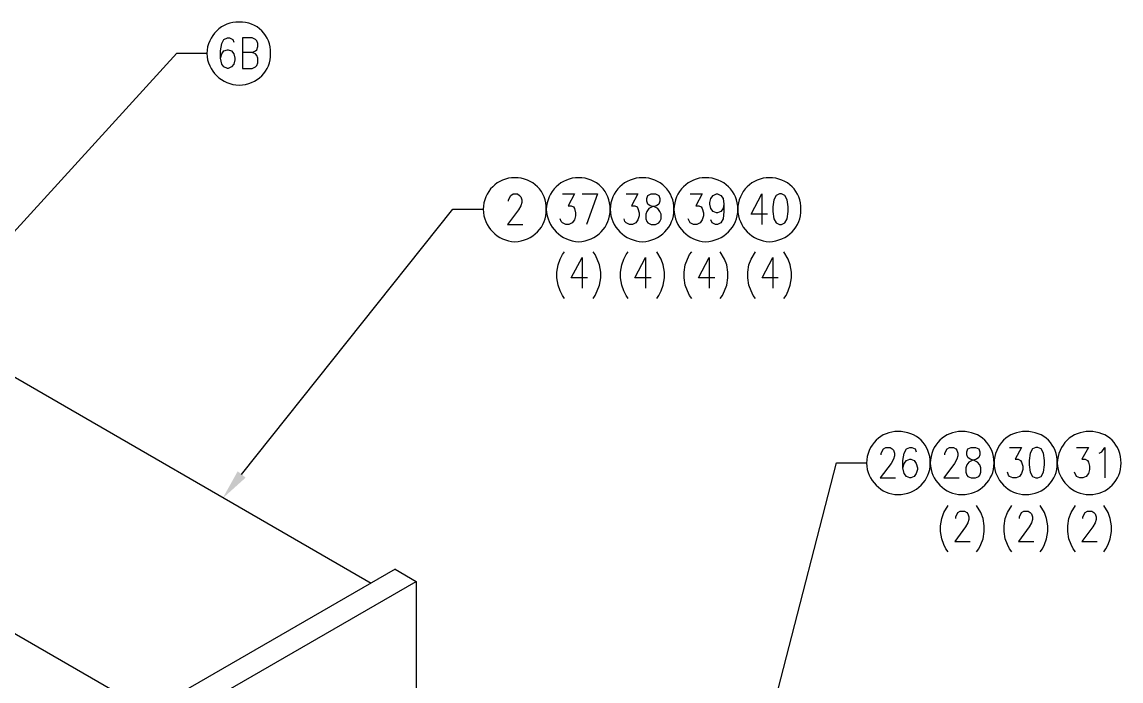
# Model space of a CAD drawing. Header units: inches. Extents: x 0.3 to 33.8, y 15.5 to 37.1.
# Drawn here: x 10.33 to 16.82, y 28.52 to 32.41 of the extents above; entities that cross this region are included whole.
import ezdxf

# ---------------------------------------------------------------- set-up
doc = ezdxf.new("R2010")
doc.units = ezdxf.units.IN
doc.header["$MEASUREMENT"] = 0

# ---------------------------------------------------------------- blocks, each defined once
blk = doc.blocks.new('60298_1')
at = {"transparency": 33554687}
blk.add_hatch(color=21, dxfattribs=at).paths.add_polyline_path([(11.6523, 29.7216), (11.5165, 29.5994), (11.6053, 29.759)])
for points in [[(11.5045, 32.196), (11.5118, 32.2223), (11.5242, 32.2394), (11.5443, 32.2466), (11.55, 32.2466), (11.5696, 32.2394), (11.582, 32.2223), (11.5892, 32.196), (11.5892, 32.1867), (11.582, 32.1619), (11.5696, 32.1454), (11.55, 32.1361), (11.5443, 32.1361), (11.5242, 32.1454), (11.5118, 32.1619), (11.5045, 32.196), (11.5045, 32.2394), (11.5118, 32.2822), (11.5242, 32.3065), (11.5443, 32.3163), (11.5567, 32.3163), (11.5763, 32.3065), (11.582, 32.29)], [(11.691, 32.2295), (11.7111, 32.2394), (11.7178, 32.2466), (11.7235, 32.2652), (11.7235, 32.2822), (11.7178, 32.2993), (11.7111, 32.3065), (11.691, 32.3163), (11.6336, 32.3163), (11.6336, 32.1361)], [(11.6336, 32.1361), (11.691, 32.1361), (11.7111, 32.1454), (11.7178, 32.1526), (11.7235, 32.1696), (11.7235, 32.196), (11.7178, 32.213), (11.7111, 32.2223), (11.691, 32.2295), (11.6336, 32.2295)], [(13.2046, 31.3522), (13.2046, 31.3615), (13.2169, 31.3862), (13.2314, 31.3955), (13.2567, 31.3955), (13.2691, 31.3862), (13.2763, 31.3785), (13.282, 31.3615), (13.282, 31.3449), (13.2763, 31.3258), (13.2624, 31.3016), (13.1989, 31.2153), (13.2892, 31.2153)], [(13.5227, 31.3955), (13.5929, 31.3955), (13.5552, 31.3258), (13.5733, 31.3258), (13.5872, 31.3186), (13.5929, 31.3093), (13.6001, 31.2845), (13.6001, 31.2659), (13.5929, 31.2417), (13.5805, 31.2246), (13.5609, 31.2153), (13.5423, 31.2153), (13.5227, 31.2246), (13.5154, 31.2324), (13.5098, 31.2489)], [(13.6389, 31.3955), (13.7287, 31.3955), (13.6642, 31.2153)], [(13.8981, 31.3955), (13.9683, 31.3955), (13.9306, 31.3258), (13.9487, 31.3258), (13.9632, 31.3186), (13.9683, 31.3093), (13.9755, 31.2845), (13.9755, 31.2659), (13.9683, 31.2417), (13.9559, 31.2246), (13.9363, 31.2153), (13.9177, 31.2153), (13.8981, 31.2246), (13.8909, 31.2324), (13.8857, 31.2489)], [(14.0468, 31.2153), (14.0721, 31.2153), (14.0917, 31.2246), (14.0974, 31.2324), (14.1041, 31.2489), (14.1041, 31.2752), (14.0974, 31.2923), (14.0845, 31.3093), (14.0649, 31.3186), (14.0396, 31.3258), (14.0267, 31.3356), (14.02, 31.3522), (14.02, 31.3692), (14.0267, 31.3862), (14.0468, 31.3955), (14.0721, 31.3955), (14.0917, 31.3862), (14.0974, 31.3692), (14.0974, 31.3522), (14.0917, 31.3356), (14.0778, 31.3258), (14.052, 31.3186), (14.0324, 31.3093), (14.02, 31.2923), (14.0143, 31.2752), (14.0143, 31.2489), (14.02, 31.2324), (14.0267, 31.2246), (14.0468, 31.2153)], [(14.2766, 31.3955), (14.3474, 31.3955), (14.3091, 31.3258), (14.3277, 31.3258), (14.3417, 31.3186), (14.3474, 31.3093), (14.3541, 31.2845), (14.3541, 31.2659), (14.3474, 31.2417), (14.3345, 31.2246), (14.3148, 31.2153), (14.2968, 31.2153), (14.2766, 31.2246), (14.2642, 31.2489)], [(14.4759, 31.3356), (14.4703, 31.3093), (14.4563, 31.2923), (14.4377, 31.2845), (14.431, 31.2845), (14.4114, 31.2923), (14.3985, 31.3093), (14.3928, 31.3356), (14.3928, 31.3449), (14.3985, 31.3692), (14.4114, 31.3862), (14.431, 31.3955), (14.4377, 31.3955), (14.4563, 31.3862), (14.4703, 31.3692), (14.4759, 31.3356), (14.4759, 31.2923), (14.4703, 31.2489), (14.4563, 31.2246), (14.4377, 31.2153), (14.4253, 31.2153), (14.4057, 31.2246), (14.3985, 31.2417)], [(14.7321, 31.2752), (14.6366, 31.2752), (14.6996, 31.3955), (14.6996, 31.2153)], [(14.8034, 31.2153), (14.8157, 31.2153), (14.8354, 31.2246), (14.8483, 31.2489), (14.8555, 31.2923), (14.8555, 31.3186), (14.8483, 31.3615), (14.8354, 31.3862), (14.8157, 31.3955), (14.8034, 31.3955), (14.7837, 31.3862), (14.7708, 31.3615), (14.7651, 31.3186), (14.7651, 31.2923), (14.7708, 31.2489), (14.7837, 31.2246), (14.8034, 31.2153)], [(13.5351, 30.7795), (13.5221, 30.7965), (13.5098, 30.8228), (13.4968, 30.8564), (13.4901, 30.8998), (13.4901, 30.9339), (13.4968, 30.9767), (13.5098, 31.0108), (13.5221, 31.0372), (13.5351, 31.0537)], [(13.6704, 30.8998), (13.5743, 30.8998), (13.6378, 31.0201), (13.6378, 30.8399)], [(13.7029, 30.7795), (13.7158, 30.7965), (13.7282, 30.8228), (13.7411, 30.8564), (13.7483, 30.8998), (13.7483, 30.9339), (13.7411, 30.9767), (13.7282, 31.0108), (13.7158, 31.0372), (13.7029, 31.0537)], [(13.9105, 30.7795), (13.8976, 30.7965), (13.8852, 30.8228), (13.8723, 30.8564), (13.8656, 30.8998), (13.8656, 30.9339), (13.8723, 30.9767), (13.8852, 31.0108), (13.8976, 31.0372), (13.9105, 31.0537)], [(14.0458, 30.8998), (13.9497, 30.8998), (14.0132, 31.0201), (14.0132, 30.8399)], [(14.0788, 30.7795), (14.0912, 30.7965), (14.1041, 30.8228), (14.1165, 30.8564), (14.1238, 30.8998), (14.1238, 30.9339), (14.1165, 30.9767), (14.1041, 31.0108), (14.0788, 31.0537)], [(14.2859, 30.7795), (14.273, 30.7965), (14.2606, 30.8228), (14.2477, 30.8564), (14.241, 30.8998), (14.241, 30.9339), (14.2477, 30.9767), (14.2606, 31.0108), (14.273, 31.0372), (14.2859, 31.0537)], [(14.4212, 30.8998), (14.3252, 30.8998), (14.3887, 31.0201), (14.3887, 30.8399)], [(14.4543, 30.7795), (14.4667, 30.7965), (14.4796, 30.8228), (14.492, 30.8564), (14.4992, 30.8998), (14.4992, 30.9339), (14.492, 30.9767), (14.4796, 31.0108), (14.4543, 31.0537)], [(14.6613, 30.7795), (14.6489, 30.7965), (14.636, 30.8228), (14.6231, 30.8564), (14.6164, 30.8998), (14.6164, 30.9339), (14.6231, 30.9767), (14.636, 31.0108), (14.6613, 31.0537)], [(14.7966, 30.8998), (14.7006, 30.8998), (14.7641, 31.0201), (14.7641, 30.8399)], [(14.8297, 30.7795), (14.8421, 30.7965), (14.855, 30.8228), (14.8674, 30.8564), (14.8746, 30.8998), (14.8746, 30.9339), (14.8674, 30.9767), (14.855, 31.0108), (14.8297, 31.0537)], [(10.0916, 30.4278), (12.3928, 29.0991)], [(15.4039, 29.8566), (15.4039, 29.8659), (15.4168, 29.8907), (15.4308, 29.9), (15.4561, 29.9), (15.469, 29.8907), (15.4757, 29.883), (15.4814, 29.8659), (15.4814, 29.8494), (15.4757, 29.8303), (15.4618, 29.806), (15.3983, 29.7198), (15.4886, 29.7198)], [(15.5325, 29.7797), (15.5397, 29.806), (15.5527, 29.8231), (15.5723, 29.8303), (15.578, 29.8303), (15.5976, 29.8231), (15.61, 29.806), (15.6172, 29.7797), (15.6172, 29.7704), (15.61, 29.7461), (15.5976, 29.7291), (15.578, 29.7198), (15.5723, 29.7198), (15.5527, 29.7291), (15.5397, 29.7461), (15.5325, 29.7797), (15.5325, 29.8231), (15.5397, 29.8659), (15.5527, 29.8907), (15.5723, 29.9), (15.5847, 29.9), (15.6043, 29.8907), (15.61, 29.8737)], [(15.7794, 29.8566), (15.7794, 29.8659), (15.7923, 29.8907), (15.8062, 29.9), (15.8315, 29.9), (15.8444, 29.8907), (15.8511, 29.883), (15.8568, 29.8659), (15.8568, 29.8494), (15.8511, 29.8303), (15.8372, 29.806), (15.7737, 29.7198), (15.8641, 29.7198)], [(15.9348, 29.7198), (15.9601, 29.7198), (15.9802, 29.7291), (15.9859, 29.7368), (15.9926, 29.7534), (15.9926, 29.7797), (15.9859, 29.7967), (15.973, 29.8138), (15.9534, 29.8231), (15.9281, 29.8303), (15.9152, 29.8396), (15.9085, 29.8566), (15.9085, 29.8737), (15.9152, 29.8907), (15.9348, 29.9), (15.9601, 29.9), (15.9802, 29.8907), (15.9859, 29.8737), (15.9859, 29.8566), (15.9802, 29.8396), (15.9658, 29.8303), (15.9405, 29.8231), (15.9209, 29.8138), (15.9085, 29.7967), (15.9028, 29.7797), (15.9028, 29.7534), (15.9085, 29.7368), (15.9152, 29.7291), (15.9348, 29.7198)], [(16.162, 29.9), (16.2323, 29.9), (16.1946, 29.8303), (16.2126, 29.8303), (16.2266, 29.8231), (16.2323, 29.8138), (16.2395, 29.789), (16.2395, 29.7704), (16.2323, 29.7461), (16.2199, 29.7291), (16.2002, 29.7198), (16.1816, 29.7198), (16.162, 29.7291), (16.1548, 29.7368), (16.1491, 29.7534)], [(16.3159, 29.7198), (16.3288, 29.7198), (16.3484, 29.7291), (16.3614, 29.7534), (16.3681, 29.7967), (16.3681, 29.8231), (16.3614, 29.8659), (16.3484, 29.8907), (16.3288, 29.9), (16.3159, 29.9), (16.2963, 29.8907), (16.2839, 29.8659), (16.2782, 29.8231), (16.2782, 29.7967), (16.2839, 29.7534), (16.2963, 29.7291), (16.3159, 29.7198)], [(16.5566, 29.9), (16.6273, 29.9), (16.5891, 29.8303), (16.6077, 29.8303), (16.6216, 29.8231), (16.6273, 29.8138), (16.634, 29.789), (16.634, 29.7704), (16.6273, 29.7461), (16.6144, 29.7291), (16.5948, 29.7198), (16.5767, 29.7198), (16.5566, 29.7291), (16.5442, 29.7534)], [(16.6913, 29.8659), (16.7053, 29.8737), (16.7234, 29.9), (16.7234, 29.7198)], [(8.782, 29.6713), (11.0826, 28.3431)], [(15.799, 29.284), (15.7861, 29.301), (15.7737, 29.3273), (15.7608, 29.3609), (15.7535, 29.4043), (15.7535, 29.4378), (15.7608, 29.4812), (15.7737, 29.5153), (15.799, 29.5582)], [(15.8439, 29.4812), (15.8439, 29.4905), (15.8563, 29.5153), (15.8708, 29.5246), (15.8961, 29.5246), (15.9085, 29.5153), (15.9157, 29.5076), (15.9214, 29.4905), (15.9214, 29.474), (15.9157, 29.4549), (15.9018, 29.4306), (15.8382, 29.3444), (15.9281, 29.3444)], [(15.9668, 29.284), (15.9797, 29.301), (15.9921, 29.3273), (16.005, 29.3609), (16.0123, 29.4043), (16.0123, 29.4378), (16.005, 29.4812), (15.9921, 29.5153), (15.9668, 29.5582)], [(16.1744, 29.284), (16.1615, 29.301), (16.1491, 29.3273), (16.1362, 29.3609), (16.129, 29.4043), (16.129, 29.4378), (16.1362, 29.4812), (16.1491, 29.5153), (16.1744, 29.5582)], [(16.2193, 29.4812), (16.2193, 29.4905), (16.2323, 29.5153), (16.2462, 29.5246), (16.2715, 29.5246), (16.2839, 29.5153), (16.2911, 29.5076), (16.2968, 29.4905), (16.2968, 29.474), (16.2911, 29.4549), (16.2772, 29.4306), (16.2137, 29.3444), (16.304, 29.3444)], [(16.3422, 29.284), (16.3552, 29.301), (16.3676, 29.3273), (16.3805, 29.3609), (16.3877, 29.4043), (16.3877, 29.4378), (16.3805, 29.4812), (16.3676, 29.5153), (16.3422, 29.5582)], [(16.5498, 29.284), (16.5369, 29.301), (16.5245, 29.3273), (16.5116, 29.3609), (16.5049, 29.4043), (16.5049, 29.4378), (16.5116, 29.4812), (16.5245, 29.5153), (16.5498, 29.5582)], [(16.5948, 29.4812), (16.5948, 29.4905), (16.6077, 29.5153), (16.6216, 29.5246), (16.6469, 29.5246), (16.6598, 29.5153), (16.6666, 29.5076), (16.6722, 29.4905), (16.6722, 29.474), (16.6666, 29.4549), (16.6526, 29.4306), (16.5891, 29.3444), (16.6795, 29.3444)], [(16.7177, 29.284), (16.7306, 29.301), (16.7435, 29.3273), (16.7559, 29.3609), (16.7631, 29.4043), (16.7631, 29.4378), (16.7559, 29.4812), (16.7435, 29.5153), (16.7177, 29.5582)], [(12.5343, 29.1812), (11.0826, 28.3431)], [(12.5343, 29.1812), (12.6582, 29.1094)], [(11.2066, 28.2713), (12.6582, 29.1094)], [(12.6582, 29.1094), (12.6582, 28.2439)]]:
    blk.add_lwpolyline(points, dxfattribs=at)
at = {"color": 21, "transparency": 33554687}
for points in [[(8.2124, 28.8977), (11.2463, 32.2259), (11.4266, 32.2259)], [(11.6285, 29.7399), (12.8756, 31.3052), (13.0558, 31.3052)], [(14.4832, 27.2601), (15.1395, 29.8097), (15.3198, 29.8097)]]:
    blk.add_lwpolyline(points, dxfattribs=at)
at = {"transparency": 33554687}
for points in [[(11.7999, 32.2239), (11.8025, 32.1225), (11.7185, 32.0385), (11.614, 32.038), (11.5111, 32.0385), (11.427, 32.1225), (11.4229, 32.2239), (11.427, 32.3299), (11.5111, 32.414), (11.614, 32.4098), (11.7185, 32.414), (11.8025, 32.3299), (11.7999, 32.2239)], [(11.7999, 32.2239), (11.8025, 32.1225), (11.7185, 32.0385), (11.614, 32.038), (11.5111, 32.0385), (11.427, 32.1225), (11.4229, 32.2239), (11.427, 32.3299), (11.5111, 32.414), (11.614, 32.4098), (11.7185, 32.414), (11.8025, 32.3299), (11.7999, 32.2239)], [(11.7999, 32.2239), (11.8025, 32.1225), (11.7185, 32.0385), (11.614, 32.038), (11.5111, 32.0385), (11.427, 32.1225), (11.4229, 32.2239), (11.427, 32.3299), (11.5111, 32.414), (11.614, 32.4098), (11.7185, 32.414), (11.8025, 32.3299), (11.7999, 32.2239)], [(13.4266, 31.3047), (13.4315, 31.2019), (13.3475, 31.1179), (13.2407, 31.1136), (13.1401, 31.1179), (13.056, 31.2019), (13.0548, 31.3047), (13.056, 31.4093), (13.1401, 31.4934), (13.2407, 31.4906), (13.3475, 31.4934), (13.4315, 31.4093), (13.4266, 31.3047)], [(13.4266, 31.3047), (13.4315, 31.2019), (13.3475, 31.1179), (13.2407, 31.1136), (13.1401, 31.1179), (13.056, 31.2019), (13.0548, 31.3047), (13.056, 31.4093), (13.1401, 31.4934), (13.2407, 31.4906), (13.3475, 31.4934), (13.4315, 31.4093), (13.4266, 31.3047)], [(13.4266, 31.3047), (13.4315, 31.2019), (13.3475, 31.1179), (13.2407, 31.1136), (13.1401, 31.1179), (13.056, 31.2019), (13.0548, 31.3047), (13.056, 31.4093), (13.1401, 31.4934), (13.2407, 31.4906), (13.3475, 31.4934), (13.4315, 31.4093), (13.4266, 31.3047)], [(13.8036, 31.3047), (13.807, 31.2019), (13.723, 31.1179), (13.6177, 31.1136), (13.5156, 31.1179), (13.4315, 31.2019), (13.4266, 31.3047), (13.4315, 31.4093), (13.5156, 31.4934), (13.6177, 31.4906), (13.723, 31.4934), (13.807, 31.4093), (13.8036, 31.3047)], [(13.8036, 31.3047), (13.807, 31.2019), (13.723, 31.1179), (13.6177, 31.1136), (13.5156, 31.1179), (13.4315, 31.2019), (13.4266, 31.3047), (13.4315, 31.4093), (13.5156, 31.4934), (13.6177, 31.4906), (13.723, 31.4934), (13.807, 31.4093), (13.8036, 31.3047)], [(13.8036, 31.3047), (13.807, 31.2019), (13.723, 31.1179), (13.6177, 31.1136), (13.5156, 31.1179), (13.4315, 31.2019), (13.4266, 31.3047), (13.4315, 31.4093), (13.5156, 31.4934), (13.6177, 31.4906), (13.723, 31.4934), (13.807, 31.4093), (13.8036, 31.3047)], [(14.1806, 31.3047), (14.1825, 31.2019), (14.0984, 31.1179), (13.9947, 31.1136), (13.8911, 31.1179), (13.807, 31.2019), (13.8036, 31.3047), (13.807, 31.4093), (13.8911, 31.4934), (13.9947, 31.4906), (14.0984, 31.4934), (14.1825, 31.4093), (14.1806, 31.3047)], [(14.1806, 31.3047), (14.1825, 31.2019), (14.0984, 31.1179), (13.9947, 31.1136), (13.8911, 31.1179), (13.807, 31.2019), (13.8036, 31.3047), (13.807, 31.4093), (13.8911, 31.4934), (13.9947, 31.4906), (14.0984, 31.4934), (14.1825, 31.4093), (14.1806, 31.3047)], [(14.1806, 31.3047), (14.1825, 31.2019), (14.0984, 31.1179), (13.9947, 31.1136), (13.8911, 31.1179), (13.807, 31.2019), (13.8036, 31.3047), (13.807, 31.4093), (13.8911, 31.4934), (13.9947, 31.4906), (14.0984, 31.4934), (14.1825, 31.4093), (14.1806, 31.3047)], [(14.5575, 31.3047), (14.558, 31.2019), (14.4739, 31.1179), (14.3665, 31.1136), (14.2665, 31.1179), (14.1825, 31.2019), (14.1806, 31.3047), (14.1825, 31.4093), (14.2665, 31.4934), (14.3665, 31.4906), (14.4739, 31.4934), (14.558, 31.4093), (14.5575, 31.3047)], [(14.5575, 31.3047), (14.558, 31.2019), (14.4739, 31.1179), (14.3665, 31.1136), (14.2665, 31.1179), (14.1825, 31.2019), (14.1806, 31.3047), (14.1825, 31.4093), (14.2665, 31.4934), (14.3665, 31.4906), (14.4739, 31.4934), (14.558, 31.4093), (14.5575, 31.3047)], [(14.5575, 31.3047), (14.558, 31.2019), (14.4739, 31.1179), (14.3665, 31.1136), (14.2665, 31.1179), (14.1825, 31.2019), (14.1806, 31.3047), (14.1825, 31.4093), (14.2665, 31.4934), (14.3665, 31.4906), (14.4739, 31.4934), (14.558, 31.4093), (14.5575, 31.3047)], [(14.9294, 31.3047), (14.9335, 31.2019), (14.8494, 31.1179), (14.7434, 31.1136), (14.642, 31.1179), (14.558, 31.2019), (14.5575, 31.3047), (14.558, 31.4093), (14.642, 31.4934), (14.7434, 31.4906), (14.8494, 31.4934), (14.9335, 31.4093), (14.9294, 31.3047)], [(14.9294, 31.3047), (14.9335, 31.2019), (14.8494, 31.1179), (14.7434, 31.1136), (14.642, 31.1179), (14.558, 31.2019), (14.5575, 31.3047), (14.558, 31.4093), (14.642, 31.4934), (14.7434, 31.4906), (14.8494, 31.4934), (14.9335, 31.4093), (14.9294, 31.3047)], [(14.9294, 31.3047), (14.9335, 31.2019), (14.8494, 31.1179), (14.7434, 31.1136), (14.642, 31.1179), (14.558, 31.2019), (14.5575, 31.3047), (14.558, 31.4093), (14.642, 31.4934), (14.7434, 31.4906), (14.8494, 31.4934), (14.9335, 31.4093), (14.9294, 31.3047)], [(15.6936, 29.8071), (15.6954, 29.7064), (15.6113, 29.6223), (15.5026, 29.6212), (15.404, 29.6223), (15.3199, 29.7064), (15.3167, 29.8071), (15.3199, 29.9138), (15.404, 29.9978), (15.5026, 29.993), (15.6113, 29.9978), (15.6954, 29.9138), (15.6936, 29.8071)], [(15.6936, 29.8071), (15.6954, 29.7064), (15.6113, 29.6223), (15.5026, 29.6212), (15.404, 29.6223), (15.3199, 29.7064), (15.3167, 29.8071), (15.3199, 29.9138), (15.404, 29.9978), (15.5026, 29.993), (15.6113, 29.9978), (15.6954, 29.9138), (15.6936, 29.8071)], [(15.6936, 29.8071), (15.6954, 29.7064), (15.6113, 29.6223), (15.5026, 29.6212), (15.404, 29.6223), (15.3199, 29.7064), (15.3167, 29.8071), (15.3199, 29.9138), (15.404, 29.9978), (15.5026, 29.993), (15.6113, 29.9978), (15.6954, 29.9138), (15.6936, 29.8071)], [(16.0706, 29.8071), (16.0709, 29.7064), (15.9868, 29.6223), (15.8795, 29.6212), (15.7795, 29.6223), (15.6954, 29.7064), (15.6936, 29.8071), (15.6954, 29.9138), (15.7795, 29.9978), (15.8795, 29.993), (15.9868, 29.9978), (16.0709, 29.9138), (16.0706, 29.8071)], [(16.0706, 29.8071), (16.0709, 29.7064), (15.9868, 29.6223), (15.8795, 29.6212), (15.7795, 29.6223), (15.6954, 29.7064), (15.6936, 29.8071), (15.6954, 29.9138), (15.7795, 29.9978), (15.8795, 29.993), (15.9868, 29.9978), (16.0709, 29.9138), (16.0706, 29.8071)], [(16.0706, 29.8071), (16.0709, 29.7064), (15.9868, 29.6223), (15.8795, 29.6212), (15.7795, 29.6223), (15.6954, 29.7064), (15.6936, 29.8071), (15.6954, 29.9138), (15.7795, 29.9978), (15.8795, 29.993), (15.9868, 29.9978), (16.0709, 29.9138), (16.0706, 29.8071)], [(16.4424, 29.8071), (16.4464, 29.7064), (16.3623, 29.6223), (16.2565, 29.6212), (16.1549, 29.6223), (16.0709, 29.7064), (16.0706, 29.8071), (16.0709, 29.9138), (16.1549, 29.9978), (16.2565, 29.993), (16.3623, 29.9978), (16.4464, 29.9138), (16.4424, 29.8071)], [(16.4424, 29.8071), (16.4464, 29.7064), (16.3623, 29.6223), (16.2565, 29.6212), (16.1549, 29.6223), (16.0709, 29.7064), (16.0706, 29.8071), (16.0709, 29.9138), (16.1549, 29.9978), (16.2565, 29.993), (16.3623, 29.9978), (16.4464, 29.9138), (16.4424, 29.8071)], [(16.4424, 29.8071), (16.4464, 29.7064), (16.3623, 29.6223), (16.2565, 29.6212), (16.1549, 29.6223), (16.0709, 29.7064), (16.0706, 29.8071), (16.0709, 29.9138), (16.1549, 29.9978), (16.2565, 29.993), (16.3623, 29.9978), (16.4464, 29.9138), (16.4424, 29.8071)], [(16.8194, 29.8071), (16.8218, 29.7064), (16.7378, 29.6223), (16.6335, 29.6212), (16.5304, 29.6223), (16.4464, 29.7064), (16.4424, 29.8071), (16.4464, 29.9138), (16.5304, 29.9978), (16.6335, 29.993), (16.7378, 29.9978), (16.8218, 29.9138), (16.8194, 29.8071)], [(16.8194, 29.8071), (16.8218, 29.7064), (16.7378, 29.6223), (16.6335, 29.6212), (16.5304, 29.6223), (16.4464, 29.7064), (16.4424, 29.8071), (16.4464, 29.9138), (16.5304, 29.9978), (16.6335, 29.993), (16.7378, 29.9978), (16.8218, 29.9138), (16.8194, 29.8071)], [(16.8194, 29.8071), (16.8218, 29.7064), (16.7378, 29.6223), (16.6335, 29.6212), (16.5304, 29.6223), (16.4464, 29.7064), (16.4424, 29.8071), (16.4464, 29.9138), (16.5304, 29.9978), (16.6335, 29.993), (16.7378, 29.9978), (16.8218, 29.9138), (16.8194, 29.8071)]]:
    blk.add_open_spline(points, degree=3, knots=[0, 0, 0, 0, 1, 1, 1, 2, 2, 2, 3, 3, 3, 4, 4, 4, 4], dxfattribs=at)

msp = doc.modelspace()

# ---------------------------------------------------------------- block references
msp.add_blockref('60298_1', (0, 0))

doc.saveas('drawing.dxf')
